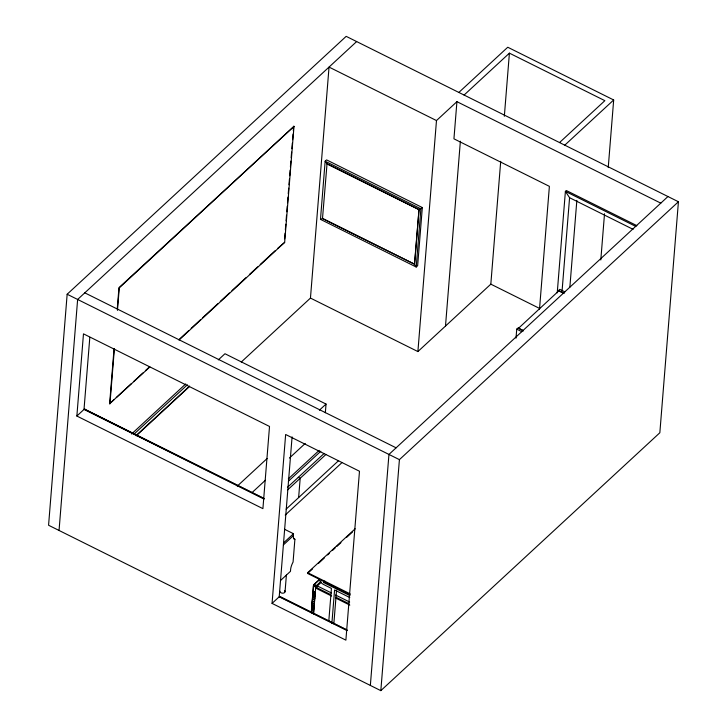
<?xml version="1.0" encoding="UTF-8"?>
<svg xmlns="http://www.w3.org/2000/svg" width="727" height="727" viewBox="0 0 727 727"><rect width="100%" height="100%" fill="white"/><g stroke="black" fill="none" stroke-linecap="round" stroke-linejoin="round"><path stroke-width="1.09" d="M67.157 294.244L48.573 525.248L380.83 690.65L659.843 432.756L678.427 201.752L346.17 36.35L67.157 294.244L399.414 459.646L380.83 690.65M59.051 530.465L77.635 299.46L356.648 41.566M76.862 416.035L83.478 333.847L269.517 426.458L262.91 508.646L76.862 416.035L84.25 409.201A2.763 1.081 -63.5 0 1 84.85 409.201L84.932 409.274A2.763 1.081 -63.5 0 1 85.095 409.646M89.812 337.364L84.014 409.419L263.965 498.995M149.88 366.953L109.632 403.712L114.075 348.515M117.247 309.084L118.964 287.683L293.999 126.344L284.666 242.373L178.996 340.045M109.941 403.867L114.384 348.669M117.465 310.374L119.283 287.837L293.999 126.344M284.62 238.838L285.075 233.203M285.347 229.823L285.802 224.198M286.075 220.817L286.52 215.183M286.792 211.802L287.247 206.168M287.519 202.788L287.974 197.162M288.246 193.782L288.701 188.148M288.973 184.767L289.428 179.133M289.691 175.752L290.146 170.118M290.418 166.747L290.873 161.112M291.145 157.732L291.6 152.097M291.872 148.717L292.327 143.083M292.599 139.711L293.045 134.077M293.317 130.696L293.681 126.189M272.062 603.401L285.647 434.492L359.483 471.241L345.888 640.151L272.062 603.401L279.45 596.558A2.763 1.081 -63.5 0 1 280.04 596.558L346.824 629.809M292.081 436.882L279.213 596.785L346.979 630.518M285.048 591.751L286.393 575.093M310.456 298.079L329.04 67.084L436.482 120.564L417.898 351.568L310.456 298.079L241.264 362.037M280.531 580.509L290.473 571.322L290.627 569.323A9.987 3.899 -63.5 0 1 293.072 562.044L294.898 539.298A9.987 3.899 -63.5 0 1 293.335 535.726L293.49 533.727L284.484 529.247M320.48 219.363L325.151 161.212L326.587 159.885L422.323 207.549L417.643 265.7L416.217 267.018L320.48 219.363L322.643 218.454L414.608 264.237L322.497 218.582L327.041 163.729L419.016 209.512L414.608 264.237M298.633 497.586L300.187 478.275L298.297 477.33M355.185 528.774L307.666 572.694L307.603 573.458L350.087 594.604M325.342 412.763L326.041 404.058L224.961 353.74L218.327 359.874M311.229 612.816L313.382 585.98A1.272 0.5 -63.5 0 1 313.519 585.417L315.845 586.58A1.272 0.5 -63.5 0 0 315.709 587.143L313.555 613.906M311.392 612.343L313.573 585.28M311.483 612.334L313.255 591.487L315.154 592.596L313.482 613.343L311.483 612.334L313.364 613.624M316.454 588.497L316.527 587.543A1.272 0.5 -63.5 0 1 317.317 585.935L321.298 582.254M349.987 595.658L323.724 582.581L323.878 580.682M328.813 620.885L331.43 588.397L323.579 584.49A5.716 3.671 47.3 0 1 319.28 579.046M331.866 623.566L334.574 589.961L349.778 597.53M333.838 623.83L336.537 590.224M370.352 685.434L388.945 454.439L667.949 196.535M660.798 203.151L456.929 101.662L453.939 138.83L549.385 186.348L539.507 309.175M445.497 326.05L460.373 141.229M417.898 351.568L490.825 284.157L500.712 161.33M504.338 116.256L509.409 53.153L604.864 100.671L559.536 142.565M516.006 338.164L516.733 329.14L518.015 327.95L523.44 330.649M523.422 330.84L518.433 328.159M557.236 292.845L565.397 191.383L566.333 190.529L636.852 225.634M518.424 328.35L558.918 290.745M562.053 291.254L569.577 197.717L565.397 191.383L635.925 226.488M569.859 287.165L576.847 200.388M600.802 259.975L604.519 213.774M608.235 167.583L613.679 99.972L507.755 47.237L458.846 92.447M313.582 585.262L313.81 584.826A1.272 0.5 -63.5 0 1 314.173 584.372L319.189 579.737M315.909 586.425L316.136 585.989A1.272 0.5 -63.5 0 1 316.509 585.526L320.798 581.555M419.016 209.512L414.463 264.364L416.217 267.018L420.888 208.867L325.151 161.212L327.041 163.729M109.632 403.712L113.794 399.868M116.284 397.56L131.26 383.72M133.759 381.411L142.91 372.951M145.409 370.643L149.562 366.799M179.514 339.118L188.666 330.658M191.165 328.35L200.316 319.889M202.815 317.581L217.791 303.741M220.281 301.432L229.441 292.972M231.931 290.664L246.08 277.596M249.406 274.515L257.721 266.827M260.221 264.519L275.197 250.679M277.696 248.37L284.666 242.373M436.482 120.564L456.929 101.662M464.09 95.046L509.409 53.153M131.542 434.019L185.712 383.947M134.059 434.083L187.393 384.783M136.267 435.382L189.602 386.082M136.185 435.8L189.284 386.719M422.323 207.549L418.87 209.649L326.905 163.866M564.77 145.173L613.679 99.972M237.266 486.118L267.136 458.51M319.407 410.192L326.041 404.058M252.105 492.533L265.382 480.265M289.446 458.028L305.213 443.452M288.328 478.884L319.162 450.377M288.337 481.256L320.834 451.213M287.465 487.344L324.142 453.448M287.683 489.825L326.023 454.384M286.129 509.145L338.637 460.609M285.211 515.061L341.799 462.763M283.548 542.924L293.49 533.727M283.394 544.914L293.335 535.726M399.414 459.646L678.427 201.752M308.439 572.685L312.61 568.832M318.444 563.443L324.278 558.045M327.613 554.965L329.276 553.42M332.612 550.339L335.12 548.031M336.783 546.486L340.954 542.633M346.788 537.244L352.622 531.846M319.171 579.928L313.737 584.953L316.063 586.116M317.027 586.807L315.636 588.088L331.612 596.049M313.255 591.487L315.154 592.596M323.724 582.581L325.16 581.264M313.11 593.386L314.909 594.404M312.801 597.194L314.591 598.403M314.755 596.304L312.864 595.204M312.646 599.103L314.546 600.202M312.492 601.002L314.3 602.02M312.356 602.719L314.237 604.01M312.192 604.809L313.991 605.827M312.037 606.709L313.837 607.727M311.883 608.617L313.682 609.635M311.729 610.516L313.528 611.534M569.577 197.717L633.09 229.341M564.861 291.872L559.781 289.346L558.5 290.536L563.916 293.235M558.899 290.936L563.898 293.426M490.825 284.157L539.57 308.421M516.733 329.14L521.804 331.666M84.795 292.845L396.097 447.823M84.877 409.228L263.81 498.304M84.25 409.201L264.201 498.777M293.435 538.571L294.898 539.298M307.666 572.694L350.141 593.841M314.173 584.372L316.509 585.526M317.317 585.935L331.476 592.978M335.52 594.995L349.669 602.038M313.382 585.98L315.709 587.143M316.527 587.543L330.685 594.595M335.738 597.112L348.878 603.646M335.656 598.057L349.814 605.109M279.45 596.558L347.206 630.291M280.131 596.631A2.763 1.081 -63.5 0 1 280.313 597.167M284.448 590.497A2.544 1.681 4.6 0 1 283.312 593.141A2.544 1.681 4.6 0 1 279.986 591.269M312.819 597.003L314.709 598.112L312.819 597.003"/></g></svg>
